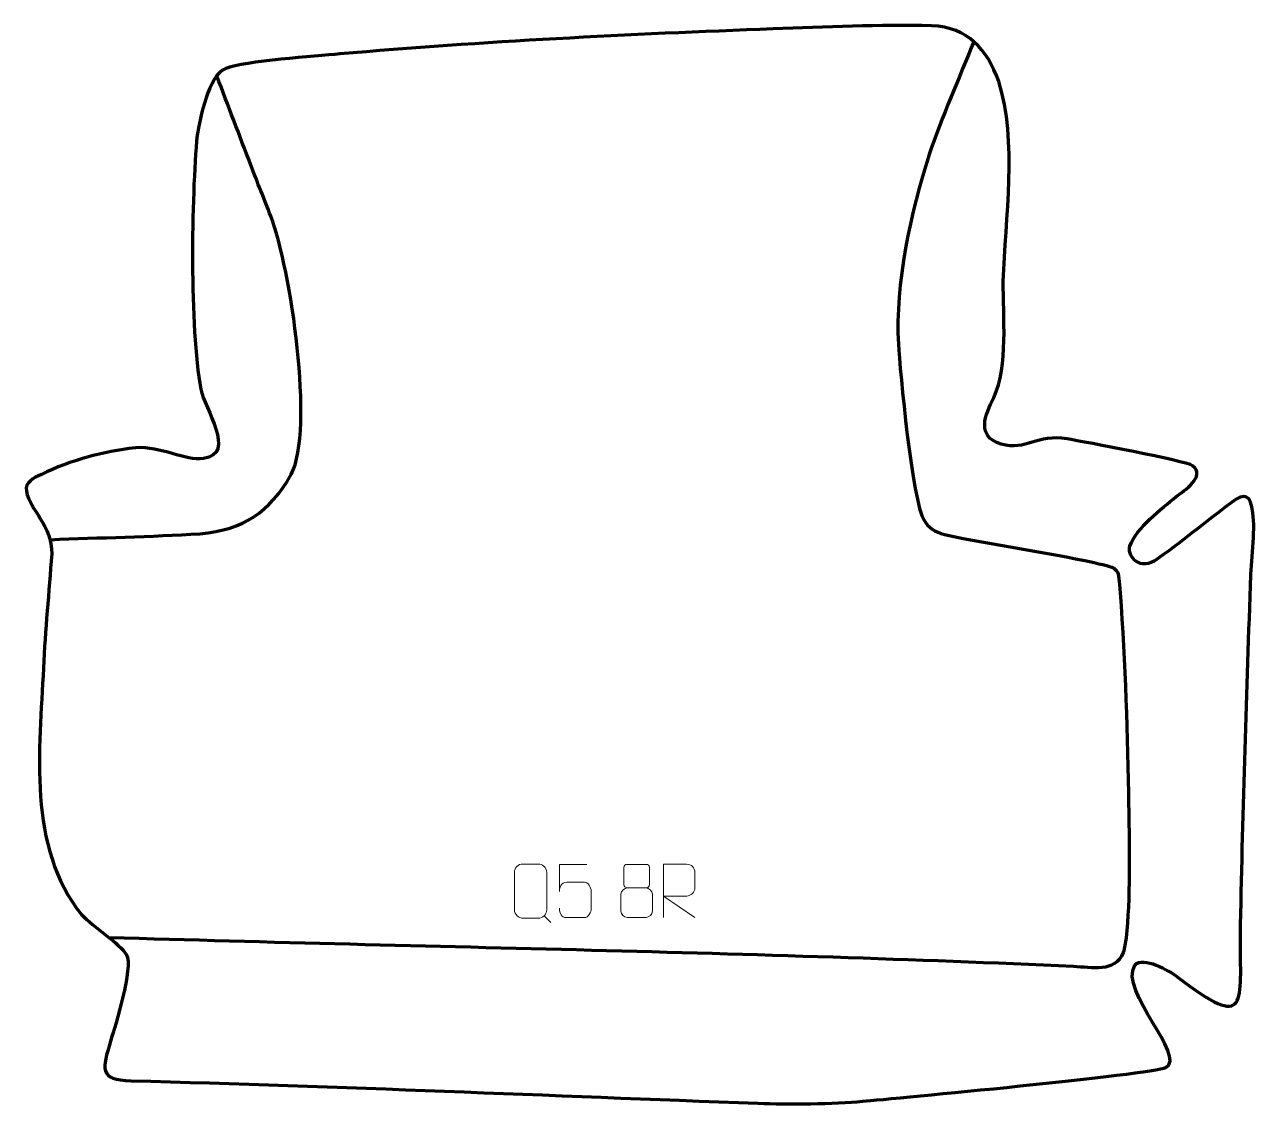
# Model space of a CAD drawing. Header units: millimetres. Extents: x -541 to 36, y 175 to 681.
import ezdxf

# ---------------------------------------------------------------- set-up
doc = ezdxf.new("R2010")
doc.units = ezdxf.units.MM
doc.header["$MEASUREMENT"] = 0
doc.layers.add('layer 2', color=7, linetype='Continuous')
doc.layers.add('layer 3', color=7, linetype='Continuous')

msp = doc.modelspace()

# ---------------------------------------------------------------- linework, layer by layer
at = {"layer": 'layer 2', "color": 142, "lineweight": 158}
for points, knots in [([(-96.1911, 673.4782), (-103.1213, 656.0605), (-111.2125, 637.7123), (-117.2399, 620.1029), (-117.2399, 620.1029), (-125.9081, 593.3431), (-133.2315, 559.3283), (-131.696, 531.168), (-131.696, 531.168), (-130.9923, 519.0877), (-125.1815, 457.2881), (-119.6656, 448.5373), (-119.6656, 448.5373), (-117.6681, 445.3682), (-114.6688, 442.9548), (-110.02, 441.8913), (-110.02, 441.8913), (-86.7978, 436.7927), (-62.8731, 433.7745), (-39.8706, 428.6736), (-39.8706, 428.6736), (-27.1667, 425.8565), (-28.6186, 426.1224), (-27.7196, 414.4722), (-27.7196, 414.4722), (-25.2037, 381.8701), (-24.2073, 347.1454), (-23.6758, 314.3693), (-23.6758, 314.3693), (-23.6758, 314.3693), (-23.6564, 313.1743), (-23.6564, 313.1743), (-23.6564, 313.1743), (-23.3956, 294.895), (-22.8278, 270.6516), (-24.9126, 252.6502), (-24.9126, 252.6502), (-25.174, 250.3935), (-25.4871, 247.9409), (-26.2633, 245.797), (-26.2633, 245.797), (-30.1273, 236.1782), (-40.9954, 238.8377), (-49.6237, 239.2285), (-49.6237, 239.2285), (-199.4562, 246.0148), (-351.6527, 248.1522), (-501.8239, 252.7553)], [0, 0, 0, 0, 0.07692308, 0.07692308, 0.07692308, 0.07692308, 0.15384615, 0.15384615, 0.15384615, 0.15384615, 0.23076923, 0.23076923, 0.23076923, 0.23076923, 0.30769231, 0.30769231, 0.30769231, 0.30769231, 0.38461538, 0.38461538, 0.38461538, 0.38461538, 0.46153846, 0.46153846, 0.46153846, 0.46153846, 0.53846154, 0.53846154, 0.53846154, 0.53846154, 0.61538462, 0.61538462, 0.61538462, 0.61538462, 0.69230769, 0.69230769, 0.69230769, 0.69230769, 0.76923077, 0.76923077, 0.76923077, 0.76923077, 0.84615385, 0.84615385, 0.84615385, 0.84615385, 1, 1, 1, 1]), ([(-529.5558, 439.4378), (-506.2074, 440.4039), (-482.3761, 440.8196), (-459.1153, 442.2212), (-459.1153, 442.2212), (-438.6104, 444.2333), (-426.753, 452.1137), (-416.4331, 469.9801), (-416.4331, 469.9801), (-405.5069, 491.2731), (-416.6121, 566.6193), (-426.0186, 591.1193), (-426.0186, 591.1193), (-429.0956, 599.1337), (-432.3352, 607.0818), (-435.4056, 615.1008), (-435.4056, 615.1008), (-440.727, 629.0704), (-446.0483, 643.04), (-451.3697, 657.0095)], [0, 0, 0, 0, 0.16666667, 0.16666667, 0.16666667, 0.16666667, 0.33333333, 0.33333333, 0.33333333, 0.33333333, 0.5, 0.5, 0.5, 0.5, 0.66666667, 0.66666667, 0.66666667, 0.66666667, 1, 1, 1, 1])]:
    msp.add_open_spline(points, degree=3, knots=knots, dxfattribs=at)
at = {"layer": 'layer 2', "color": 250, "lineweight": 9}
for points, knots in [([(-307.7665, 287.3174), (-305.3987, 287.3174), (-303.0307, 287.3174), (-300.6627, 287.3174), (-300.6627, 287.3174), (-298.6809, 287.3536), (-296.6536, 285.8351), (-296.6265, 283.3535), (-296.6265, 283.3535), (-296.6268, 277.5029), (-296.6268, 271.652), (-296.6265, 265.8006), (-296.6265, 265.8006), (-296.7687, 263.4353), (-298.4762, 261.929), (-300.6627, 261.918), (-300.6627, 261.918), (-303.0367, 261.9185), (-305.4105, 261.9185), (-307.784, 261.918), (-307.784, 261.918), (-309.7439, 261.8108), (-311.7517, 263.7293), (-311.7402, 265.783), (-311.7402, 265.783), (-311.7399, 271.657), (-311.7399, 277.5308), (-311.7402, 283.4042), (-311.7402, 283.4042), (-311.7359, 285.5808), (-309.9577, 287.3311), (-307.7665, 287.3174)], [0, 0, 0, 0, 0.11111111, 0.11111111, 0.11111111, 0.11111111, 0.22222222, 0.22222222, 0.22222222, 0.22222222, 0.33333333, 0.33333333, 0.33333333, 0.33333333, 0.44444444, 0.44444444, 0.44444444, 0.44444444, 0.55555556, 0.55555556, 0.55555556, 0.55555556, 0.66666667, 0.66666667, 0.66666667, 0.66666667, 0.77777778, 0.77777778, 0.77777778, 0.77777778, 1, 1, 1, 1]), ([(-277.8288, 287.0721), (-277.8288, 287.0721), (-290.6805, 287.0721), (-290.6805, 287.0721), (-290.6805, 287.0721), (-290.6802, 282.8415), (-290.6802, 278.6106), (-290.6805, 274.3794), (-290.6805, 274.3794), (-290.6808, 277.6895), (-289.0498, 278.7613), (-286.2378, 278.8218), (-286.2378, 278.8218), (-283.7982, 278.8221), (-281.3587, 278.8221), (-278.9195, 278.8218), (-278.9195, 278.8218), (-277.2697, 278.8286), (-275.7948, 276.4481), (-275.7663, 274.3794), (-275.7663, 274.3794), (-275.7666, 271.7921), (-275.7666, 269.2045), (-275.7663, 266.6168), (-275.7663, 266.6168), (-275.7201, 264.6574), (-277.2195, 262.2211), (-278.8454, 262.1626), (-278.8454, 262.1626), (-280.8019, 262.1629), (-285.6969, 262.1629), (-287.6539, 262.1626), (-287.6539, 262.1626), (-289.4994, 262.1538), (-290.6065, 264.1186), (-290.6273, 266.6697)], [0, 0, 0, 0, 0.1, 0.1, 0.1, 0.1, 0.2, 0.2, 0.2, 0.2, 0.3, 0.3, 0.3, 0.3, 0.4, 0.4, 0.4, 0.4, 0.5, 0.5, 0.5, 0.5, 0.6, 0.6, 0.6, 0.6, 0.7, 0.7, 0.7, 0.7, 0.8, 0.8, 0.8, 0.8, 1, 1, 1, 1]), ([(-260.4199, 285.6987), (-260.4199, 283.4857), (-260.4199, 279.8034), (-260.4199, 277.5901), (-260.4199, 277.5901), (-260.4049, 277.0827), (-259.5975, 276.1513), (-258.8974, 276.1525), (-258.8974, 276.1525), (-255.9275, 276.1527), (-252.9573, 276.0678), (-249.9869, 276.0675), (-249.9869, 276.0675), (-249.1898, 276.0717), (-248.4691, 276.862), (-248.4717, 277.5827), (-248.4717, 277.5827), (-248.472, 279.7987), (-248.472, 283.4834), (-248.4717, 285.6987), (-248.4717, 285.6987), (-248.4902, 286.4095), (-249.1016, 287.1699), (-249.9355, 287.1625), (-249.9355, 287.1625), (-252.9526, 287.1622), (-255.9695, 287.1622), (-258.9861, 287.1625), (-258.9861, 287.1625), (-259.6125, 287.1701), (-260.4366, 286.4591), (-260.4199, 285.6987)], [0, 0, 0, 0, 0.11111111, 0.11111111, 0.11111111, 0.11111111, 0.22222222, 0.22222222, 0.22222222, 0.22222222, 0.33333333, 0.33333333, 0.33333333, 0.33333333, 0.44444444, 0.44444444, 0.44444444, 0.44444444, 0.55555556, 0.55555556, 0.55555556, 0.55555556, 0.66666667, 0.66666667, 0.66666667, 0.66666667, 0.77777778, 0.77777778, 0.77777778, 0.77777778, 1, 1, 1, 1]), ([(-241.7985, 262.2111), (-241.7985, 262.2111), (-241.7985, 287.1646), (-241.7985, 287.1646), (-241.7985, 287.1646), (-238.2037, 287.1646), (-234.6082, 287.1646), (-231.013, 287.1646), (-231.013, 287.1646), (-228.6877, 287.1269), (-227.1304, 285.6369), (-227.1345, 283.2705), (-227.1345, 283.2705), (-227.1349, 281.235), (-227.1349, 278.1756), (-227.1345, 276.1396), (-227.1345, 276.1396), (-227.141, 274.2641), (-228.9533, 272.3223), (-230.9628, 272.3032), (-230.9628, 272.3032), (-230.9628, 272.3032), (-241.7985, 272.3032), (-241.7985, 272.3032), (-241.7985, 272.3032), (-241.7985, 272.3032), (-227.1438, 262.2111), (-227.1438, 262.2111)], [0, 0, 0, 0, 0.125, 0.125, 0.125, 0.125, 0.25, 0.25, 0.25, 0.25, 0.375, 0.375, 0.375, 0.375, 0.5, 0.5, 0.5, 0.5, 0.625, 0.625, 0.625, 0.625, 0.75, 0.75, 0.75, 0.75, 1, 1, 1, 1]), ([(-261.8787, 273.1805), (-261.8787, 270.0097), (-261.8787, 268.3076), (-261.8787, 265.1362), (-261.8787, 265.1362), (-261.8872, 263.9143), (-260.1893, 262.2216), (-258.9367, 262.2131), (-258.9367, 262.2131), (-255.9536, 262.2134), (-252.9703, 262.2134), (-249.9869, 262.2131), (-249.9869, 262.2131), (-248.6636, 262.2248), (-247.0432, 263.8464), (-247.0543, 265.1456), (-247.0543, 265.1456), (-247.0546, 268.3138), (-247.0546, 270.0126), (-247.0543, 273.1805), (-247.0543, 273.1805), (-247.124, 274.5609), (-248.7018, 276.1395), (-250.0072, 276.1334), (-250.0072, 276.1334), (-252.9838, 276.1331), (-255.9604, 276.1331), (-258.9367, 276.1334), (-258.9367, 276.1334), (-260.0162, 276.1398), (-261.8625, 274.5609), (-261.8787, 273.1805)], [0, 0, 0, 0, 0.11111111, 0.11111111, 0.11111111, 0.11111111, 0.22222222, 0.22222222, 0.22222222, 0.22222222, 0.33333333, 0.33333333, 0.33333333, 0.33333333, 0.44444444, 0.44444444, 0.44444444, 0.44444444, 0.55555556, 0.55555556, 0.55555556, 0.55555556, 0.66666667, 0.66666667, 0.66666667, 0.66666667, 0.77777778, 0.77777778, 0.77777778, 0.77777778, 1, 1, 1, 1])]:
    msp.add_open_spline(points, degree=3, knots=knots, dxfattribs=at)
msp.add_open_spline([(-297.8364, 263.016), (-297.8364, 263.016), (-294.6262, 259.8091), (-294.6262, 259.8091)], degree=3, dxfattribs=at)
at = {"layer": 'layer 3', "color": 242, "lineweight": 158}
msp.add_open_spline([(-116.0899, 680.4828), (-99.1516, 679.6621), (-90.1371, 669.6373), (-84.596, 654.3022), (-84.596, 654.3022), (-75.7843, 626.6318), (-81.5139, 589.882), (-82.4778, 560.6679), (-82.4778, 560.6679), (-82.7129, 544.321), (-79.9633, 520.866), (-86.9814, 506.1277), (-86.9814, 506.1277), (-90.8854, 497.9294), (-95.5221, 488.1246), (-83.4872, 484.1866), (-83.4872, 484.1866), (-71.6584, 481.0201), (-66.7282, 489.0501), (-52.4848, 486.7143), (-52.4848, 486.7143), (-44.7946, 485.3483), (3.2689, 476.3731), (6.253, 474.1391), (6.253, 474.1391), (12.8092, 469.231), (2.1963, 462.3388), (-1.3903, 459.6198), (-1.3903, 459.6198), (-8.3315, 453.8771), (-19.8578, 445.2751), (-23.1297, 436.4664), (-23.1297, 436.4664), (-24.533, 432.6885), (-19.4937, 424.9132), (-11.7827, 429.3731), (-11.7827, 429.3731), (0.4907, 437.8264), (12.5254, 447.9362), (24.5221, 456.8394), (24.5221, 456.8394), (31.0537, 461.6867), (33.4861, 460.48), (34.6158, 451.9833), (34.6158, 451.9833), (35.7586, 443.3891), (33.8059, 428.7974), (33.4684, 419.4824), (33.4684, 419.4824), (33.4684, 419.4824), (33.4124, 417.9356), (33.4124, 417.9356), (33.4124, 417.9356), (31.7165, 363.1811), (29.635, 308.3997), (28.762, 253.6264), (28.762, 253.6264), (28.4662, 222.457), (33.4519, 208.0201), (-0.8903, 234.3921), (-0.8903, 234.3921), (-4.7757, 237.3758), (-16.6835, 244.2998), (-20.784, 239.9142), (-20.784, 239.9142), (-28.5544, 227.8173), (4.0118, 197.1165), (-6.2815, 191.8765), (-6.2815, 191.8765), (-12.6983, 188.6098), (-134.7614, 177.2789), (-148.3337, 176.029), (-148.3337, 176.029), (-161.7256, 174.7957), (-183.5581, 174.5701), (-197.5438, 175.0924), (-197.5438, 175.0924), (-295.4897, 178.7508), (-393.4824, 183.0469), (-491.451, 185.654), (-491.451, 185.654), (-506.981, 186.0673), (-504.9669, 191.2976), (-501.1756, 204.2718), (-501.1756, 204.2718), (-499.0016, 211.7113), (-490.3142, 238.6103), (-493.7669, 244.7909), (-493.7669, 244.7909), (-496.7715, 250.1693), (-509.4281, 257.6711), (-514.7979, 263.645), (-514.7979, 263.645), (-540.404, 295.2081), (-534.4485, 341.1923), (-532.6703, 379.2262), (-532.6703, 379.2262), (-531.8352, 397.0877), (-530.0886, 414.9218), (-528.7646, 432.7545), (-528.7646, 432.7545), (-528.4545, 446.0246), (-539.06, 453.3454), (-540.6772, 462.1722), (-540.6772, 462.1722), (-541.4948, 466.6343), (-537.1869, 468.2544), (-533.614, 470.0403), (-533.614, 470.0403), (-519.7632, 476.733), (-504.8138, 480.8529), (-489.5181, 482.5499), (-489.5181, 482.5499), (-477.3873, 483.3766), (-466.2824, 476.2183), (-457.5308, 477.4851), (-457.5308, 477.4851), (-441.9202, 479.7448), (-457.2518, 501.0635), (-458.8737, 509.9852), (-458.8737, 509.9852), (-464.19, 539.2268), (-463.3035, 600.1326), (-460.5673, 629.1568), (-460.5673, 629.1568), (-459.2361, 637.1599), (-455.318, 657.3068), (-447.12, 660.5066), (-447.12, 660.5066), (-438.4978, 663.8719), (-404.8622, 666.2915), (-393.7204, 667.2472), (-393.7204, 667.2472), (-326.6964, 673.1112), (-257.6229, 676.5188), (-190.3613, 678.9919), (-190.3613, 678.9919), (-166.1408, 679.8825), (-140.2877, 681.0242), (-116.0899, 680.4828)], degree=3, knots=[0, 0, 0, 0, 0.02777778, 0.02777778, 0.02777778, 0.02777778, 0.05555556, 0.05555556, 0.05555556, 0.05555556, 0.08333333, 0.08333333, 0.08333333, 0.08333333, 0.11111111, 0.11111111, 0.11111111, 0.11111111, 0.13888889, 0.13888889, 0.13888889, 0.13888889, 0.16666667, 0.16666667, 0.16666667, 0.16666667, 0.19444444, 0.19444444, 0.19444444, 0.19444444, 0.22222222, 0.22222222, 0.22222222, 0.22222222, 0.25, 0.25, 0.25, 0.25, 0.27777778, 0.27777778, 0.27777778, 0.27777778, 0.30555556, 0.30555556, 0.30555556, 0.30555556, 0.33333333, 0.33333333, 0.33333333, 0.33333333, 0.36111111, 0.36111111, 0.36111111, 0.36111111, 0.38888889, 0.38888889, 0.38888889, 0.38888889, 0.41666667, 0.41666667, 0.41666667, 0.41666667, 0.44444444, 0.44444444, 0.44444444, 0.44444444, 0.47222222, 0.47222222, 0.47222222, 0.47222222, 0.5, 0.5, 0.5, 0.5, 0.52777778, 0.52777778, 0.52777778, 0.52777778, 0.55555556, 0.55555556, 0.55555556, 0.55555556, 0.58333333, 0.58333333, 0.58333333, 0.58333333, 0.61111111, 0.61111111, 0.61111111, 0.61111111, 0.63888889, 0.63888889, 0.63888889, 0.63888889, 0.66666667, 0.66666667, 0.66666667, 0.66666667, 0.69444444, 0.69444444, 0.69444444, 0.69444444, 0.72222222, 0.72222222, 0.72222222, 0.72222222, 0.75, 0.75, 0.75, 0.75, 0.77777778, 0.77777778, 0.77777778, 0.77777778, 0.80555556, 0.80555556, 0.80555556, 0.80555556, 0.83333333, 0.83333333, 0.83333333, 0.83333333, 0.86111111, 0.86111111, 0.86111111, 0.86111111, 0.88888889, 0.88888889, 0.88888889, 0.88888889, 0.91666667, 0.91666667, 0.91666667, 0.91666667, 0.94444444, 0.94444444, 0.94444444, 0.94444444, 1, 1, 1, 1], dxfattribs=at)

doc.saveas('drawing.dxf')
